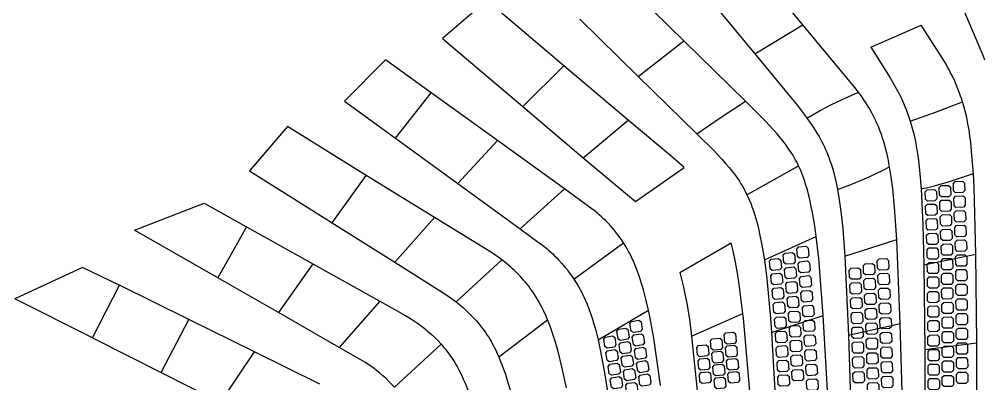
# Model space of a CAD drawing. Header units: millimetres. Extents: x 19106 to 24547, y 13072 to 17462.
# Drawn here: x 21039 to 22107, y 15939 to 16345 of the extents above; entities that cross this region are included whole.
import ezdxf

# ---------------------------------------------------------------- set-up
doc = ezdxf.new("R2010")
doc.units = ezdxf.units.MM
doc.header["$LTSCALE"] = 100
doc.header["$MEASUREMENT"] = 0
doc.layers.add('Default', color=7, linetype='Continuous')
doc.layers.add('PV CELL', color=1, linetype='Continuous')

msp = doc.modelspace()

# ---------------------------------------------------------------- linework, layer by layer
at = {"layer": 'Default'}
for points in [[(21908.9, 16338.4), (21846.7, 16413.3)], [(21777, 16320.7), (21708.8, 16388)], [(22074, 16388), (22109, 16304.7), (22111, 16299.5)], [(21796.5, 16378.1), (21855.7, 16306.2)], [(21557.9, 16365.6), (21508.8, 16323.2)], [(21643.6, 16293), (21557.9, 16365.6)], [(21661.5, 16344.8), (21726.3, 16281.2)], [(21855.7, 16306.2), (21908.9, 16338.4)], [(21855.7, 16306.2), (21908.9, 16338.4)], [(21970.9, 16263.8), (21966.9, 16268.9), (21908.9, 16338.4)], [(21984.5, 16313.8), (22040.7, 16338.1)], [(22086.6, 16252.9), (22085.6, 16256), (22084.4, 16259.3), (22083.2, 16262.7), (22080.6, 16269.3), (22077.8, 16275.8), (22074.8, 16282.2), (22073.2, 16285.3), (22071.6, 16288.5), (22069.9, 16291.6), (22068.2, 16294.7), (22064.5, 16300.8), (22040.7, 16338.1)], [(21508.8, 16323.2), (21597.9, 16247.7)], [(21726.3, 16281.2), (21777, 16320.7)], [(21726.3, 16281.2), (21777, 16320.7)], [(21845.3, 16253.7), (21777, 16320.7)], [(21984.5, 16313.8), (22006.1, 16279.6), (22009.6, 16273.8), (22012.9, 16267.8), (22016, 16261.8), (22018.9, 16255.7), (22021.7, 16249.4), (22024.2, 16243.2), (22026.6, 16236.8), (22028.4, 16231.4)], [(21855.7, 16306.2), (21903.1, 16248.8), (21911, 16238.5), (21913.6, 16234.9)], [(21445.6, 16299.7), (21399.9, 16253.8)], [(21496.1, 16263), (21445.6, 16299.7)], [(21597.9, 16247.7), (21643.6, 16293)], [(21597.9, 16247.7), (21643.6, 16293)], [(21715.2, 16232.5), (21643.6, 16293)], [(21726.3, 16281.2), (21791.5, 16217.4)], [(21456.6, 16212.4), (21496.1, 16263)], [(21456.6, 16212.4), (21496.1, 16263)], [(21570, 16209.8), (21496.1, 16263)], [(21913.6, 16234.9), (21920.6, 16238.9), (21927.6, 16242.8), (21941.8, 16250.2), (21956.2, 16257.1), (21970.9, 16263.8)], [(21913.6, 16234.9), (21920.6, 16238.9), (21927.6, 16242.8), (21941.8, 16250.2), (21956.2, 16257.1), (21970.9, 16263.8)], [(22005.4, 16180.6), (22003.7, 16189.6), (22002.3, 16196.3), (22000.6, 16202.9), (21999.7, 16206.1), (21998.8, 16209.4), (21997.7, 16212.6), (21996.7, 16215.9), (21995.5, 16219.1), (21994.3, 16222.2), (21993, 16225.4), (21991.6, 16228.5), (21990.2, 16231.6), (21988.7, 16234.6), (21987.2, 16237.7), (21985.6, 16240.7), (21982.3, 16246.6), (21978.8, 16252.4), (21976.9, 16255.2), (21975, 16258), (21973, 16260.8), (21970.9, 16263.8)], [(21399.9, 16253.8), (21456.6, 16212.4)], [(21791.5, 16217.4), (21817.2, 16235.1), (21845.3, 16253.7)], [(21791.5, 16217.4), (21817.2, 16235.1), (21845.3, 16253.7)], [(21904.3, 16181.9), (21902.6, 16185.4), (21901.1, 16188.2), (21899.5, 16191), (21897.8, 16193.8), (21896.1, 16196.6), (21894.4, 16199.3), (21892.5, 16201.9), (21890.6, 16204.6), (21888.7, 16207.2), (21884.7, 16212.2), (21880.6, 16217.2), (21876.3, 16222.1), (21867.5, 16231.5), (21845.3, 16253.7)], [(22028.4, 16231.4), (22057.6, 16241.9), (22072.1, 16247.2), (22086.6, 16252.9)], [(22028.4, 16231.4), (22057.6, 16241.9), (22072.1, 16247.2), (22086.6, 16252.9)], [(22098.5, 16173.3), (22097, 16193.4), (22095.6, 16207.5), (22094.7, 16214.6), (22093.7, 16221.6), (22092.5, 16228.6), (22091.1, 16235.5), (22089.5, 16242.4), (22088.6, 16245.8), (22087.7, 16249.2), (22086.6, 16252.9)], [(21597.9, 16247.7), (21665.2, 16190.7)], [(21665.2, 16190.7), (21715.2, 16232.5)], [(21665.2, 16190.7), (21715.2, 16232.5)], [(21777.3, 16179.9), (21765, 16190.7), (21715.2, 16232.5)], [(21913.6, 16234.9), (21918.5, 16228), (21922.1, 16222.6), (21925.5, 16217.1), (21927.1, 16214.3), (21928.7, 16211.5), (21930.2, 16208.6), (21931.7, 16205.7), (21933.1, 16202.8), (21934.4, 16199.9), (21935.7, 16196.9), (21936.9, 16193.9), (21938.1, 16190.9), (21939.2, 16187.8), (21940.2, 16184.8), (21941.2, 16181.7), (21943, 16175.5), (21944.6, 16169.2), (21946.1, 16162.9), (21947.6, 16155.4)], [(22028.4, 16231.4), (22030.6, 16223.8), (22032.3, 16217.2), (22033.8, 16210.6), (22035.1, 16203.9), (22036.2, 16197.2), (22037.2, 16190.5), (22038.8, 16177), (22040.6, 16156)], [(21336.5, 16225.3), (21294.4, 16176)], [(21424.1, 16171), (21336.5, 16225.3)], [(21791.5, 16217.4), (21810.5, 16198.5), (21819.1, 16189.3), (21823.3, 16184.5), (21827.3, 16179.7), (21831.3, 16174.8), (21833.2, 16172.3), (21835, 16169.7), (21836.8, 16167.1), (21838.6, 16164.5), (21840.2, 16161.8), (21841.9, 16159.1), (21843.4, 16156.4), (21844.9, 16153.6), (21847, 16149.5)], [(21456.6, 16212.4), (21525.7, 16162.2)], [(21525.7, 16162.2), (21570, 16209.8)], [(21525.7, 16162.2), (21570, 16209.8)], [(21644.3, 16156.2), (21570, 16209.8)], [(21665.2, 16190.7), (21723, 16141.9)], [(21294.4, 16176), (21386.2, 16118.3)], [(21723, 16141.9), (21777.3, 16179.9)], [(21847, 16149.5), (21904.3, 16181.9)], [(21847, 16149.5), (21904.3, 16181.9)], [(21923.9, 16103.3), (21922, 16117.2), (21919.8, 16129.9), (21918.5, 16136.3), (21917.2, 16142.6), (21915.7, 16148.9), (21914.1, 16155.2), (21912.2, 16161.4), (21911.2, 16164.5), (21910.2, 16167.5), (21909.1, 16170.6), (21907.9, 16173.6), (21906.7, 16176.6), (21905.4, 16179.5), (21904.3, 16181.9)], [(21947.6, 16155.4), (21962.3, 16161), (21976.9, 16167), (21984.1, 16170.2), (21991.3, 16173.5), (21998.4, 16177), (22005.4, 16180.6)], [(21947.6, 16155.4), (21962.3, 16161), (21976.9, 16167), (21984.1, 16170.2), (21991.3, 16173.5), (21998.4, 16177), (22005.4, 16180.6)], [(22013.4, 16099.8), (22010.9, 16135.8), (22008.9, 16156.1), (22007.1, 16169.6), (22005.4, 16180.6)], [(22040.6, 16156), (22047.9, 16157.7), (22055.3, 16159.6), (22062.6, 16161.6), (22069.8, 16163.7), (22084.2, 16168.3), (22098.5, 16173.3)], [(22040.6, 16156), (22047.9, 16157.7), (22055.3, 16159.6), (22062.6, 16161.6), (22069.8, 16163.7), (22084.2, 16168.3), (22098.5, 16173.3)], [(22101.3, 16083.5), (22099.3, 16158.1), (22098.5, 16173.3)], [(21386.2, 16118.3), (21424.1, 16171)], [(21386.2, 16118.3), (21424.1, 16171)], [(21499.8, 16124.4), (21424.1, 16171)], [(21525.7, 16162.2), (21595, 16111.8)], [(21595, 16111.8), (21644.3, 16156.2)], [(21595, 16111.8), (21644.3, 16156.2)], [(21709.9, 16096), (21707.5, 16099.6), (21705.8, 16102.1), (21704, 16104.6), (21702.1, 16107), (21700.2, 16109.4), (21698.2, 16111.8), (21696.2, 16114.1), (21694.2, 16116.3), (21692.1, 16118.6), (21689.9, 16120.8), (21687.7, 16122.9), (21685.5, 16125), (21683.2, 16127), (21680.9, 16129), (21678.6, 16131), (21673.7, 16134.8), (21644.3, 16156.2)], [(21947.6, 16155.4), (21949.5, 16143.8), (21951.3, 16131), (21953.4, 16111.7), (21955.7, 16081.1)], [(22040.6, 16156), (22042.5, 16116), (22043.6, 16071.7)], [(21847, 16149.5), (21849.1, 16145.1), (21850.3, 16142.2), (21851.5, 16139.3), (21852.6, 16136.3), (21853.7, 16133.4), (21854.7, 16130.4), (21856.5, 16124.3), (21858.2, 16118.3), (21859.7, 16112.2), (21861.1, 16106), (21863.6, 16093.6), (21865.7, 16081.2), (21866.4, 16077)], [(21166.5, 16110.3), (21243.9, 16140.3)], [(21243.9, 16140.3), (21290.9, 16114)], [(21455.8, 16074.5), (21499.8, 16124.4)], [(21455.8, 16074.5), (21499.8, 16124.4)], [(21574.8, 16077.2), (21572.9, 16078.6), (21568, 16082), (21563.1, 16085.2), (21499.8, 16124.4)], [(21259.1, 16057.1), (21166.5, 16110.3)], [(21290.9, 16114), (21259.1, 16057.1)], [(21290.9, 16114), (21259.1, 16057.1)], [(21290.9, 16114), (21364.6, 16072.8)], [(21386.2, 16118.3), (21455.8, 16074.5)], [(21595, 16111.8), (21615.2, 16097), (21619.9, 16093.4), (21624.5, 16089.7), (21626.8, 16087.7), (21629, 16085.8), (21631.2, 16083.8), (21633.3, 16081.7), (21635.4, 16079.6), (21637.4, 16077.5), (21641.4, 16073.1), (21645.2, 16068.6), (21647.1, 16066.3), (21648.9, 16063.9), (21650.6, 16061.5), (21652.4, 16059.1), (21654.8, 16055.5)], [(21866.4, 16077), (21923.9, 16103.3)], [(21866.4, 16077), (21923.9, 16103.3)], [(21931.7, 16015.2), (21926.7, 16078.7), (21923.9, 16103.3)], [(21955.7, 16081.1), (22013.4, 16099.8)], [(21955.7, 16081.1), (22013.4, 16099.8)], [(22017.3, 16006.2), (22013.4, 16099.8)], [(21654.8, 16055.5), (21709.9, 16096)], [(21654.8, 16055.5), (21709.9, 16096)], [(21737.6, 16021.3), (21735.2, 16032), (21733.7, 16038), (21732.1, 16043.9), (21730.4, 16049.7), (21728.5, 16055.6), (21726.5, 16061.4), (21724.4, 16067.1), (21722.1, 16072.8), (21720.9, 16075.6), (21719.6, 16078.4), (21718.3, 16081.1), (21716.9, 16083.9), (21715.5, 16086.6), (21714, 16089.3), (21712.5, 16091.9), (21709.9, 16096)], [(21772.3, 16062.9), (21829.3, 16096)], [(21842.5, 16017.4), (21838.4, 16049.8), (21836.5, 16062.2), (21834.2, 16074.6), (21831.5, 16087), (21829.3, 16096)], [(21524.1, 16030.4), (21574.8, 16077.2)], [(21524.1, 16030.4), (21574.8, 16077.2)], [(21625.6, 16010.4), (21623.8, 16014.5), (21621.4, 16019.9), (21618.7, 16025.2), (21617.4, 16027.8), (21615.9, 16030.4), (21614.4, 16033), (21612.9, 16035.5), (21611.3, 16038), (21609.7, 16040.5), (21608, 16042.9), (21606.3, 16045.3), (21604.5, 16047.7), (21602.7, 16050), (21600.8, 16052.3), (21598.9, 16054.5), (21596.9, 16056.8), (21594.9, 16059), (21590.8, 16063.2), (21588.7, 16065.3), (21586.6, 16067.3), (21584.4, 16069.3), (21582.2, 16071.3), (21579.9, 16073.2), (21577.6, 16075), (21574.8, 16077.2)], [(21866.4, 16077), (21869, 16056.2), (21873, 16012.2), (21874.2, 15996.4)], [(21955.7, 16081.1), (21959.8, 15993.5)], [(22043.6, 16071.7), (22101.3, 16083.5)], [(22043.6, 16071.7), (22101.3, 16083.5)], [(22102.2, 15984.8), (22101.3, 16083.5)], [(21108.9, 16068.8), (21033.7, 16033.7)], [(21149.5, 16049.1), (21108.9, 16068.8)], [(21364.6, 16072.8), (21326.6, 16018.4)], [(21364.6, 16072.8), (21326.6, 16018.4)], [(21364.6, 16072.8), (21439.2, 16031.2)], [(21455.8, 16074.5), (21511.5, 16039.3), (21516.3, 16036.1), (21520.9, 16032.8), (21524.1, 16030.4)], [(22043.6, 16071.7), (22044.7, 15977.6)], [(21326.6, 16018.4), (21259.1, 16057.1)], [(21654.8, 16055.5), (21657.3, 16051.7), (21658.8, 16049.2), (21660.3, 16046.6), (21661.7, 16044), (21663.1, 16041.4), (21664.4, 16038.8), (21665.7, 16036.1), (21666.9, 16033.4), (21669.3, 16028), (21671.5, 16022.5), (21673.5, 16016.9), (21675.3, 16011.3), (21677, 16005.6), (21678.7, 15999.9), (21681.6, 15988.3)], [(21772.3, 16062.9), (21773.5, 16058.7), (21775, 16052.8), (21776.4, 16046.9), (21777.7, 16040.9), (21780.1, 16028.9), (21783, 16010.7), (21785.4, 15992.1)], [(21120.1, 15990.4), (21149.8, 16048.9)], [(21120.1, 15990.4), (21149.8, 16048.9)], [(21227.1, 16010.7), (21149.8, 16048.9)], [(21120.1, 15990.4), (21033.7, 16033.7)], [(21439.2, 16031.2), (21394.1, 15979.7)], [(21439.2, 16031.2), (21394.1, 15979.7)], [(21439.2, 16031.2), (21466.8, 16015.8), (21471.2, 16013.1), (21475.6, 16010.4), (21479.9, 16007.5), (21482, 16006.1), (21484.1, 16004.5), (21486.2, 16003), (21488.2, 16001.4), (21490.2, 15999.7), (21492.2, 15998), (21496, 15994.6), (21499.8, 15991.1), (21503.4, 15987.4), (21507.3, 15983.2)], [(21524.1, 16030.4), (21527.7, 16027.6), (21529.8, 16025.7), (21532, 16023.8), (21534.1, 16021.9), (21538.2, 16017.9), (21542.1, 16013.9), (21546, 16009.7), (21547.9, 16007.5), (21549.7, 16005.3), (21551.5, 16003.1), (21553.2, 16000.8), (21554.9, 15998.6), (21556.6, 15996.2), (21558.2, 15993.9), (21559.7, 15991.5), (21561.2, 15989.1), (21562.7, 15986.6), (21564.1, 15984.1), (21565.4, 15981.6), (21566.7, 15979.1), (21568, 15976.5), (21570.4, 15971.3), (21571.3, 15969.1)], [(21394.1, 15979.7), (21326.6, 16018.4)], [(21681.6, 15988.3), (21737.6, 16021.3)], [(21681.6, 15988.3), (21737.6, 16021.3)], [(21751.1, 15937.2), (21743.4, 15990), (21739.1, 16014.1), (21737.6, 16021.3)], [(21785.4, 15992.1), (21842.5, 16017.4)], [(21785.4, 15992.1), (21842.5, 16017.4)], [(21850.6, 15926.5), (21843.1, 16012.2), (21842.5, 16017.4)], [(21874.2, 15996.4), (21931.7, 16015.2)], [(21874.2, 15996.4), (21931.7, 16015.2)], [(21937.1, 15919), (21931.7, 16015.2)], [(21196.4, 15951.7), (21227.1, 16010.7)], [(21196.4, 15951.7), (21227.1, 16010.7)], [(21299.9, 15974.7), (21227.1, 16010.7)], [(21571.3, 15969.1), (21625.6, 16010.4)], [(21571.3, 15969.1), (21625.6, 16010.4)], [(21646.4, 15934.8), (21641.4, 15958.1), (21637.1, 15975.3), (21633.9, 15986.7), (21632.1, 15992.4), (21630.3, 15998), (21628.3, 16003.5), (21625.6, 16010.4)], [(21959.8, 15993.5), (22017.3, 16006.2)], [(21959.8, 15993.5), (22017.3, 16006.2)], [(22020.1, 15905.3), (22017.3, 16006.2)], [(21785.4, 15992.1), (21791.6, 15931.6), (21793.5, 15908.7)], [(21874.2, 15996.4), (21879.5, 15906.4)], [(21959.8, 15993.5), (21962.6, 15897.3)], [(21120.1, 15990.4), (21196.4, 15951.7)], [(21507.3, 15983.2), (21455.5, 15935.4)], [(21507.3, 15983.2), (21455.5, 15935.4)], [(21507.3, 15983.2), (21510.4, 15979.7), (21512, 15977.8), (21513.6, 15975.7), (21515.2, 15973.7), (21516.7, 15971.6), (21518.2, 15969.5), (21519.6, 15967.3), (21521, 15965.2), (21522.4, 15963), (21523.7, 15960.7), (21525, 15958.5), (21527.4, 15953.9), (21529.7, 15949.3), (21531.8, 15944.6), (21533.9, 15939.8), (21535.8, 15935), (21537.7, 15930.2), (21539.4, 15925.4), (21542.9, 15914.9)], [(21681.6, 15988.3), (21684.1, 15976.9), (21688.5, 15953.6), (21694.9, 15912.3)], [(22044.7, 15977.6), (22102.2, 15984.8)], [(22044.7, 15977.6), (22102.2, 15984.8)], [(22102.5, 15880.4), (22102.2, 15984.8)], [(21262, 15918.3), (21299.9, 15974.7)], [(21262, 15918.3), (21299.9, 15974.7)], [(21372.6, 15938.7), (21299.9, 15974.7)], [(21455.5, 15935.4), (21453, 15938.1), (21449.6, 15941.6), (21446.1, 15945), (21442.5, 15948.2), (21438.8, 15951.4), (21437, 15953), (21435.1, 15954.5), (21433.1, 15955.9), (21431.2, 15957.4), (21427.2, 15960.1), (21423.1, 15962.8), (21414.8, 15967.8), (21394.1, 15979.7)], [(22044.7, 15977.6), (22045, 15876.5)], [(21571.3, 15969.1), (21572.6, 15966.1), (21574.7, 15960.8), (21576.7, 15955.4), (21578.6, 15950.1), (21580.3, 15944.6), (21583.6, 15933.7), (21586.5, 15922.7), (21591.2, 15902.7)], [(21196.4, 15951.7), (21262, 15918.3)]]:
    msp.add_lwpolyline(points, dxfattribs=at)
at = {"layer": 'PV CELL'}
for points in [[(22086.6, 16164.5), (22088.8, 16162.5), (22089.1, 16154.2), (22087, 16152), (22078.7, 16151.8), (22076.6, 16153.8), (22076.3, 16162.1), (22078.3, 16164.3), (22086.6, 16164.5)], [(22055.3, 16155.3), (22057.5, 16153.3), (22057.8, 16145), (22055.7, 16142.8), (22047.4, 16142.6), (22045.3, 16144.6), (22045, 16152.9), (22047.1, 16155.1), (22055.3, 16155.3)], [(22071, 16159.9), (22073.2, 16157.9), (22073.4, 16149.6), (22071.4, 16147.4), (22063.1, 16147.2), (22060.9, 16149.2), (22060.7, 16157.5), (22062.7, 16159.7), (22071, 16159.9)], [(22071.5, 16143.7), (22073.7, 16141.7), (22073.9, 16133.4), (22071.9, 16131.2), (22063.6, 16130.9), (22061.4, 16133), (22061.2, 16141.3), (22063.2, 16143.4), (22071.5, 16143.7)], [(22087.1, 16148.2), (22089.3, 16146.2), (22089.6, 16137.9), (22087.5, 16135.7), (22079.2, 16135.4), (22077.1, 16137.5), (22076.8, 16145.8), (22078.8, 16147.9), (22087.1, 16148.2)], [(22055.9, 16139.2), (22058, 16137.1), (22058.3, 16128.8), (22056.2, 16126.7), (22047.9, 16126.4), (22045.8, 16128.5), (22045.5, 16136.8), (22047.6, 16138.9), (22055.9, 16139.2)], [(22087.6, 16131.9), (22089.8, 16129.9), (22090.1, 16121.6), (22088, 16119.4), (22079.7, 16119.1), (22077.6, 16121.2), (22077.3, 16129.5), (22079.4, 16131.6), (22087.6, 16131.9)], [(22056.4, 16123), (22058.5, 16121), (22058.8, 16112.7), (22056.7, 16110.5), (22048.4, 16110.3), (22046.3, 16112.3), (22046, 16120.6), (22048.1, 16122.8), (22056.4, 16123)], [(22072, 16127.5), (22074.2, 16125.4), (22074.4, 16117.1), (22072.4, 16115), (22064.1, 16114.7), (22061.9, 16116.7), (22061.7, 16125), (22063.7, 16127.2), (22072, 16127.5)], [(22072.5, 16111.2), (22074.7, 16109.2), (22074.9, 16100.9), (22072.9, 16098.7), (22064.6, 16098.5), (22062.4, 16100.5), (22062.2, 16108.8), (22064.2, 16111), (22072.5, 16111.2)], [(22088.2, 16115.6), (22090.3, 16113.5), (22090.6, 16105.2), (22088.5, 16103.1), (22080.2, 16102.8), (22078.1, 16104.9), (22077.8, 16113.2), (22079.9, 16115.3), (22088.2, 16115.6)], [(22056.9, 16106.9), (22059, 16104.9), (22059.3, 16096.6), (22057.2, 16094.4), (22048.9, 16094.1), (22046.8, 16096.2), (22046.5, 16104.5), (22048.6, 16106.6), (22056.9, 16106.9)], [(22088.7, 16099.3), (22090.8, 16097.2), (22091.1, 16088.9), (22089, 16086.8), (22080.7, 16086.5), (22078.6, 16088.6), (22078.3, 16096.8), (22080.4, 16099), (22088.7, 16099.3)], [(21912.7, 16092.2), (21915, 16090.3), (21915.7, 16082), (21913.8, 16079.7), (21905.5, 16079), (21903.3, 16080.9), (21902.5, 16089.2), (21904.4, 16091.5), (21912.7, 16092.2)], [(22057.5, 16090.5), (22059.6, 16088.4), (22059.7, 16080.1), (22057.6, 16078), (22049.3, 16077.9), (22047.2, 16080), (22047.1, 16088.3), (22049.2, 16090.4), (22057.5, 16090.5)], [(22073.3, 16094.8), (22075.4, 16092.7), (22075.5, 16084.4), (22073.4, 16082.3), (22065.1, 16082.2), (22063, 16084.3), (22062.9, 16092.6), (22065, 16094.7), (22073.3, 16094.8)], [(21882.2, 16078.5), (21884.5, 16076.6), (21885.2, 16068.3), (21883.3, 16066.1), (21875.1, 16065.3), (21872.8, 16067.2), (21872.1, 16075.5), (21874, 16077.8), (21882.2, 16078.5)], [(21897.5, 16085.4), (21899.7, 16083.4), (21900.5, 16075.2), (21898.6, 16072.9), (21890.3, 16072.2), (21888, 16074.1), (21887.3, 16082.4), (21889.2, 16084.6), (21897.5, 16085.4)], [(21994.4, 16065.8), (21992.2, 16067.8), (21991.8, 16076.1), (21993.8, 16078.2), (22002.1, 16078.6), (22004.3, 16076.6), (22004.7, 16068.3), (22002.7, 16066.1), (21994.4, 16065.8)], [(22073.4, 16078.6), (22075.5, 16076.5), (22075.6, 16068.2), (22073.5, 16066.1), (22065.2, 16066), (22063.1, 16068.1), (22063, 16076.4), (22065.1, 16078.5), (22073.4, 16078.6)], [(22089.2, 16082.7), (22091.3, 16080.7), (22091.4, 16072.4), (22089.3, 16070.2), (22081, 16070.2), (22078.9, 16072.2), (22078.8, 16080.5), (22080.9, 16082.7), (22089.2, 16082.7)], [(21898.9, 16069.2), (21901.2, 16067.3), (21901.9, 16059), (21900, 16056.7), (21891.7, 16056), (21889.5, 16057.9), (21888.7, 16066.2), (21890.6, 16068.4), (21898.9, 16069.2)], [(21914.1, 16075.9), (21916.4, 16074), (21917.1, 16065.7), (21915.2, 16063.4), (21907, 16062.7), (21904.7, 16064.6), (21904, 16072.9), (21905.9, 16075.1), (21914.1, 16075.9)], [(21963.2, 16055.5), (21961, 16057.5), (21960.7, 16065.8), (21962.7, 16068), (21971, 16068.3), (21973.2, 16066.3), (21973.5, 16058), (21971.5, 16055.8), (21963.2, 16055.5)], [(21978.8, 16060.4), (21976.6, 16062.4), (21976.3, 16070.7), (21978.3, 16072.9), (21986.6, 16073.2), (21988.8, 16071.2), (21989.1, 16062.9), (21987.1, 16060.8), (21978.8, 16060.4)], [(22057.7, 16074.4), (22059.8, 16072.3), (22059.9, 16064), (22057.8, 16061.9), (22049.5, 16061.8), (22047.4, 16063.9), (22047.3, 16072.2), (22049.4, 16074.3), (22057.7, 16074.4)], [(22089.3, 16066.4), (22091.4, 16064.3), (22091.5, 16056), (22089.4, 16053.9), (22081.1, 16053.8), (22079, 16055.9), (22078.9, 16064.2), (22081, 16066.3), (22089.3, 16066.4)], [(21883.7, 16062.4), (21885.9, 16060.5), (21886.7, 16052.3), (21884.7, 16050), (21876.5, 16049.3), (21874.2, 16051.2), (21873.5, 16059.4), (21875.4, 16061.7), (21883.7, 16062.4)], [(21915.6, 16059.6), (21917.9, 16057.6), (21918.6, 16049.4), (21916.7, 16047.1), (21908.4, 16046.4), (21906.1, 16048.3), (21905.4, 16056.5), (21907.3, 16058.8), (21915.6, 16059.6)], [(21979.5, 16043.8), (21977.3, 16045.8), (21977, 16054.1), (21979, 16056.3), (21987.3, 16056.7), (21989.5, 16054.7), (21989.8, 16046.4), (21987.8, 16044.2), (21979.5, 16043.8)], [(21995.1, 16049.4), (21992.9, 16051.4), (21992.5, 16059.7), (21994.5, 16061.9), (22002.8, 16062.2), (22005, 16060.2), (22005.4, 16051.9), (22003.4, 16049.7), (21995.1, 16049.4)], [(22057.8, 16058.2), (22060, 16056.1), (22060, 16047.8), (22058, 16045.7), (22049.7, 16045.6), (22047.5, 16047.7), (22047.5, 16056), (22049.5, 16058.1), (22057.8, 16058.2)], [(22073.6, 16062.3), (22075.7, 16060.2), (22075.8, 16051.9), (22073.7, 16049.8), (22065.4, 16049.7), (22063.3, 16051.8), (22063.2, 16060.1), (22065.3, 16062.2), (22073.6, 16062.3)], [(21885.1, 16046.4), (21887.3, 16044.5), (21888.1, 16036.2), (21886.2, 16033.9), (21877.9, 16033.2), (21875.6, 16035.1), (21874.9, 16043.4), (21876.8, 16045.6), (21885.1, 16046.4)], [(21900.3, 16053), (21902.6, 16051.1), (21903.3, 16042.8), (21901.4, 16040.5), (21893.2, 16039.8), (21890.9, 16041.7), (21890.1, 16050), (21892.1, 16052.2), (21900.3, 16053)], [(21963.9, 16039), (21961.7, 16041), (21961.4, 16049.3), (21963.4, 16051.5), (21971.7, 16051.8), (21973.9, 16049.8), (21974.2, 16041.5), (21972.2, 16039.4), (21963.9, 16039)], [(21995.8, 16033), (21993.6, 16035), (21993.2, 16043.3), (21995.2, 16045.5), (22003.5, 16045.8), (22005.7, 16043.8), (22006.1, 16035.5), (22004, 16033.4), (21995.8, 16033)], [(22073.7, 16046.1), (22075.8, 16044), (22075.9, 16035.7), (22073.8, 16033.6), (22065.5, 16033.5), (22063.4, 16035.6), (22063.3, 16043.9), (22065.4, 16046), (22073.7, 16046.1)], [(22089.5, 16050.1), (22091.6, 16048), (22091.7, 16039.7), (22089.6, 16037.6), (22081.3, 16037.5), (22079.2, 16039.6), (22079.1, 16047.9), (22081.2, 16050), (22089.5, 16050.1)], [(21901.8, 16036.8), (21904, 16034.9), (21904.8, 16026.6), (21902.8, 16024.3), (21894.6, 16023.6), (21892.3, 16025.5), (21891.6, 16033.8), (21893.5, 16036), (21901.8, 16036.8)], [(21917, 16043.2), (21919.3, 16041.3), (21920, 16033.1), (21918.1, 16030.8), (21909.8, 16030.1), (21907.6, 16032), (21906.8, 16040.2), (21908.8, 16042.5), (21917, 16043.2)], [(21964.6, 16022.5), (21962.4, 16024.5), (21962.1, 16032.8), (21964.1, 16035), (21972.4, 16035.4), (21974.6, 16033.4), (21974.9, 16025.1), (21972.9, 16022.9), (21964.6, 16022.5)], [(21980.2, 16027.3), (21978, 16029.3), (21977.7, 16037.6), (21979.7, 16039.7), (21988, 16040.1), (21990.2, 16038.1), (21990.5, 16029.8), (21988.5, 16027.6), (21980.2, 16027.3)], [(22058, 16042.1), (22060.1, 16040), (22060.2, 16031.7), (22058.1, 16029.6), (22049.8, 16029.5), (22047.7, 16031.6), (22047.6, 16039.9), (22049.7, 16042), (22058, 16042.1)], [(21886.5, 16030.3), (21888.8, 16028.4), (21889.5, 16020.1), (21887.6, 16017.8), (21879.3, 16017.1), (21877, 16019), (21876.3, 16027.3), (21878.2, 16029.6), (21886.5, 16030.3)], [(21918.9, 16026.6), (21921.1, 16024.6), (21921.6, 16016.3), (21919.6, 16014.1), (21911.3, 16013.7), (21909.1, 16015.6), (21908.6, 16023.9), (21910.6, 16026.1), (21918.9, 16026.6)], [(21980.9, 16010.7), (21978.7, 16012.7), (21978.4, 16021), (21980.4, 16023.2), (21988.7, 16023.5), (21990.9, 16021.5), (21991.2, 16013.2), (21989.2, 16011), (21980.9, 16010.7)], [(21996.4, 16016.6), (21994.3, 16018.7), (21993.9, 16026.9), (21995.9, 16029.1), (22004.2, 16029.5), (22006.4, 16027.5), (22006.7, 16019.2), (22004.7, 16017), (21996.4, 16016.6)], [(22058.1, 16025.9), (22060.3, 16023.8), (22060.3, 16015.5), (22058.3, 16013.4), (22050, 16013.3), (22047.8, 16015.4), (22047.8, 16023.7), (22049.8, 16025.8), (22058.1, 16025.9)], [(22073.9, 16029.9), (22076, 16027.8), (22076.1, 16019.5), (22074, 16017.4), (22065.7, 16017.3), (22063.6, 16019.4), (22063.5, 16027.7), (22065.6, 16029.8), (22073.9, 16029.9)], [(22089.6, 16033.8), (22091.7, 16031.7), (22091.8, 16023.4), (22089.7, 16021.3), (22081.4, 16021.2), (22079.3, 16023.3), (22079.2, 16031.6), (22081.3, 16033.7), (22089.6, 16033.8)], [(21888, 16013.9), (21890.2, 16011.9), (21890.7, 16003.6), (21888.7, 16001.4), (21880.4, 16000.9), (21878.2, 16002.9), (21877.7, 16011.2), (21879.7, 16013.4), (21888, 16013.9)], [(21903.4, 16020.2), (21905.6, 16018.3), (21906.1, 16010), (21904.1, 16007.8), (21895.8, 16007.3), (21893.6, 16009.3), (21893.2, 16017.6), (21895.1, 16019.8), (21903.4, 16020.2)], [(21965.3, 16006), (21963.1, 16008.1), (21962.8, 16016.3), (21964.8, 16018.5), (21973.1, 16018.9), (21975.3, 16016.9), (21975.6, 16008.6), (21973.6, 16006.4), (21965.3, 16006)], [(21997.1, 16000.3), (21994.9, 16002.3), (21994.6, 16010.6), (21996.6, 16012.8), (22004.9, 16013.1), (22007.1, 16011.1), (22007.4, 16002.8), (22005.4, 16000.6), (21997.1, 16000.3)], [(22074, 16013.6), (22076.2, 16011.5), (22076.2, 16003.2), (22074.2, 16001.1), (22065.9, 16001), (22063.7, 16003.1), (22063.7, 16011.4), (22065.7, 16013.5), (22074, 16013.6)], [(22089.8, 16017.5), (22091.9, 16015.4), (22092, 16007.1), (22089.9, 16005), (22081.6, 16004.9), (22079.5, 16007), (22079.4, 16015.3), (22081.5, 16017.4), (22089.8, 16017.5)], [(21727, 16009.9), (21729.4, 16008.2), (21730.7, 16000), (21729, 15997.6), (21720.8, 15996.3), (21718.4, 15998), (21717, 16006.2), (21718.8, 16008.6), (21727, 16009.9)], [(21904.3, 16004), (21906.6, 16002), (21907, 15993.7), (21905, 15991.5), (21896.7, 15991.1), (21894.5, 15993.1), (21894.1, 16001.3), (21896.1, 16003.6), (21904.3, 16004)], [(21919.8, 16010.2), (21922, 16008.3), (21922.5, 16000), (21920.5, 15997.8), (21912.2, 15997.3), (21910, 15999.3), (21909.5, 16007.6), (21911.5, 16009.8), (21919.8, 16010.2)], [(21965.8, 15989.7), (21963.6, 15991.7), (21963.4, 16000), (21965.4, 16002.2), (21973.7, 16002.4), (21975.9, 16000.4), (21976.1, 15992.1), (21974.1, 15989.9), (21965.8, 15989.7)], [(21981.6, 15994.1), (21979.4, 15996.1), (21979.1, 16004.4), (21981.1, 16006.6), (21989.4, 16007), (21991.6, 16004.9), (21991.9, 15996.6), (21989.9, 15994.5), (21981.6, 15994.1)], [(22058.3, 16009.8), (22060.4, 16007.7), (22060.5, 15999.4), (22058.4, 15997.3), (22050.1, 15997.2), (22048, 15999.3), (22047.9, 16007.6), (22050, 16009.7), (22058.3, 16009.8)], [(21697.8, 15992.5), (21700.2, 15990.8), (21701.5, 15982.6), (21699.8, 15980.2), (21691.6, 15978.9), (21689.2, 15980.6), (21687.9, 15988.8), (21689.6, 15991.2), (21697.8, 15992.5)], [(21712.4, 16001.2), (21714.8, 15999.5), (21716.1, 15991.3), (21714.4, 15988.9), (21706.2, 15987.6), (21703.8, 15989.3), (21702.5, 15997.5), (21704.2, 15999.9), (21712.4, 16001.2)], [(21729.4, 15995), (21731.8, 15993.3), (21733.1, 15985.1), (21731.4, 15982.7), (21723.2, 15981.3), (21720.8, 15983.1), (21719.4, 15991.3), (21721.2, 15993.7), (21729.4, 15995)], [(21824.9, 15983.4), (21822.6, 15985.3), (21821.8, 15993.6), (21823.7, 15995.9), (21832, 15996.6), (21834.3, 15994.7), (21835, 15986.5), (21833.1, 15984.2), (21824.9, 15983.4)], [(21888.9, 15997.8), (21891.1, 15995.8), (21891.6, 15987.5), (21889.6, 15985.3), (21881.3, 15984.8), (21879.1, 15986.8), (21878.6, 15995.1), (21880.6, 15997.3), (21888.9, 15997.8)], [(21920.7, 15993.9), (21922.9, 15991.9), (21923.4, 15983.6), (21921.4, 15981.4), (21913.1, 15980.9), (21910.9, 15982.9), (21910.4, 15991.2), (21912.4, 15993.4), (21920.7, 15993.9)], [(21997.5, 15984), (21995.4, 15986.1), (21995.1, 15994.4), (21997.2, 15996.5), (22005.5, 15996.8), (22007.6, 15994.7), (22007.8, 15986.4), (22005.8, 15984.3), (21997.5, 15984)], [(22058.5, 15993.6), (22060.6, 15991.5), (22060.6, 15983.2), (22058.5, 15981.1), (22050.2, 15981), (22048.1, 15983.1), (22048.1, 15991.4), (22050.2, 15993.5), (22058.5, 15993.6)], [(22074.2, 15997.4), (22076.3, 15995.3), (22076.4, 15987), (22074.3, 15984.9), (22066, 15984.8), (22063.9, 15986.9), (22063.8, 15995.2), (22065.9, 15997.3), (22074.2, 15997.4)], [(22089.9, 16001.1), (22092.1, 15999.1), (22092.1, 15990.8), (22090, 15988.6), (22081.7, 15988.6), (22079.6, 15990.7), (22079.6, 15999), (22081.6, 16001.1), (22089.9, 16001.1)], [(21714.8, 15986.2), (21717.2, 15984.5), (21718.5, 15976.3), (21716.8, 15973.9), (21708.6, 15972.6), (21706.2, 15974.3), (21704.9, 15982.5), (21706.6, 15984.9), (21714.8, 15986.2)], [(21794.4, 15969.4), (21792.1, 15971.4), (21791.4, 15979.6), (21793.3, 15981.9), (21801.6, 15982.6), (21803.9, 15980.7), (21804.6, 15972.5), (21802.7, 15970.2), (21794.4, 15969.4)], [(21809.6, 15976.8), (21807.3, 15978.7), (21806.6, 15987), (21808.5, 15989.2), (21816.8, 15990), (21819, 15988.1), (21819.8, 15979.8), (21817.9, 15977.5), (21809.6, 15976.8)], [(21826.2, 15968.9), (21823.9, 15970.8), (21823.1, 15979.1), (21825, 15981.4), (21833.3, 15982.1), (21835.6, 15980.2), (21836.3, 15971.9), (21834.4, 15969.7), (21826.2, 15968.9)], [(21889.8, 15981.7), (21892, 15979.7), (21892.5, 15971.4), (21890.5, 15969.2), (21882.2, 15968.7), (21880, 15970.7), (21879.5, 15979), (21881.5, 15981.2), (21889.8, 15981.7)], [(21905.2, 15987.8), (21907.5, 15985.8), (21907.9, 15977.5), (21905.9, 15975.3), (21897.7, 15974.8), (21895.4, 15976.8), (21895, 15985.1), (21897, 15987.3), (21905.2, 15987.8)], [(21966.2, 15973.2), (21964.1, 15975.3), (21963.9, 15983.6), (21965.9, 15985.7), (21974.2, 15985.9), (21976.3, 15983.9), (21976.6, 15975.6), (21974.5, 15973.4), (21966.2, 15973.2)], [(21981.9, 15977.7), (21979.7, 15979.7), (21979.5, 15988), (21981.6, 15990.2), (21989.8, 15990.4), (21992, 15988.4), (21992.2, 15980.1), (21990.2, 15977.9), (21981.9, 15977.7)], [(22074.3, 15981.1), (22076.4, 15979), (22076.4, 15970.7), (22074.4, 15968.6), (22066.1, 15968.6), (22063.9, 15970.7), (22063.9, 15979), (22066, 15981.1), (22074.3, 15981.1)], [(22090.1, 15984.8), (22092.2, 15982.7), (22092.2, 15974.4), (22090.1, 15972.3), (22081.8, 15972.2), (22079.7, 15974.3), (22079.7, 15982.6), (22081.8, 15984.7), (22090.1, 15984.8)], [(21700.2, 15977.5), (21702.7, 15975.7), (21704, 15967.5), (21702.2, 15965.1), (21694, 15963.8), (21691.6, 15965.5), (21690.3, 15973.7), (21692, 15976.1), (21700.2, 15977.5)], [(21717.2, 15971.2), (21719.6, 15969.5), (21721, 15961.3), (21719.2, 15958.9), (21711, 15957.6), (21708.6, 15959.3), (21707.3, 15967.5), (21709, 15969.9), (21717.2, 15971.2)], [(21731.8, 15980.1), (21734.2, 15978.3), (21735.5, 15970.1), (21733.8, 15967.7), (21725.6, 15966.4), (21723.2, 15968.1), (21721.9, 15976.3), (21723.6, 15978.7), (21731.8, 15980.1)], [(21810.9, 15962.4), (21808.6, 15964.3), (21807.9, 15972.6), (21809.8, 15974.8), (21818, 15975.6), (21820.3, 15973.7), (21821.1, 15965.4), (21819.2, 15963.1), (21810.9, 15962.4)], [(21906.2, 15971.5), (21908.4, 15969.6), (21908.8, 15961.3), (21906.8, 15959.1), (21898.6, 15958.6), (21896.3, 15960.6), (21895.9, 15968.9), (21897.9, 15971.1), (21906.2, 15971.5)], [(21921.6, 15977.5), (21923.8, 15975.6), (21924.3, 15967.3), (21922.3, 15965.1), (21914, 15964.6), (21911.8, 15966.6), (21911.4, 15974.9), (21913.3, 15977.1), (21921.6, 15977.5)], [(21982.4, 15961.1), (21980.2, 15963.1), (21980, 15971.4), (21982, 15973.6), (21990.3, 15973.8), (21992.5, 15971.8), (21992.7, 15963.5), (21990.7, 15961.3), (21982.4, 15961.1)], [(21998, 15967.7), (21995.8, 15969.7), (21995.6, 15978), (21997.6, 15980.1), (22005.9, 15980.4), (22008.1, 15978.3), (22008.3, 15970), (22006.3, 15967.9), (21998, 15967.7)], [(22058.6, 15977.4), (22060.7, 15975.3), (22060.7, 15967), (22058.6, 15964.9), (22050.3, 15964.9), (22048.2, 15967), (22048.2, 15975.3), (22050.3, 15977.4), (22058.6, 15977.4)], [(21702.7, 15962.4), (21705.1, 15960.6), (21706.4, 15952.4), (21704.7, 15950), (21696.5, 15948.7), (21694.1, 15950.4), (21692.7, 15958.6), (21694.5, 15961), (21702.7, 15962.4)], [(21734.2, 15965.1), (21736.6, 15963.4), (21737.9, 15955.2), (21736.2, 15952.8), (21728, 15951.5), (21725.6, 15953.2), (21724.3, 15961.4), (21726, 15963.8), (21734.2, 15965.1)], [(21795.8, 15954.5), (21793.5, 15956.4), (21792.7, 15964.6), (21794.7, 15966.9), (21802.9, 15967.7), (21805.2, 15965.8), (21805.9, 15957.5), (21804, 15955.2), (21795.8, 15954.5)], [(21812.2, 15948), (21809.9, 15949.9), (21809.2, 15958.1), (21811.1, 15960.4), (21819.3, 15961.2), (21821.6, 15959.3), (21822.4, 15951), (21820.5, 15948.7), (21812.2, 15948)], [(21827.5, 15954.4), (21825.2, 15956.3), (21824.4, 15964.6), (21826.3, 15966.8), (21834.6, 15967.6), (21836.9, 15965.7), (21837.6, 15957.4), (21835.7, 15955.1), (21827.5, 15954.4)], [(21890.7, 15965.6), (21892.9, 15963.6), (21893.4, 15955.3), (21891.4, 15953.1), (21883.1, 15952.6), (21880.9, 15954.6), (21880.4, 15962.9), (21882.4, 15965.1), (21890.7, 15965.6)], [(21922.5, 15961.2), (21924.7, 15959.2), (21925.2, 15950.9), (21923.2, 15948.7), (21914.9, 15948.2), (21912.7, 15950.2), (21912.3, 15958.5), (21914.2, 15960.7), (21922.5, 15961.2)], [(21966.7, 15956.7), (21964.5, 15958.8), (21964.3, 15967.1), (21966.4, 15969.2), (21974.7, 15969.5), (21976.8, 15967.4), (21977, 15959.1), (21975, 15957), (21966.7, 15956.7)], [(21998.4, 15951.3), (21996.3, 15953.3), (21996, 15961.6), (21998.1, 15963.8), (22006.4, 15964), (22008.5, 15962), (22008.8, 15953.7), (22006.7, 15951.5), (21998.4, 15951.3)], [(22058.6, 15961.2), (22060.7, 15959.2), (22060.7, 15950.9), (22058.6, 15948.7), (22050.3, 15948.7), (22048.2, 15950.8), (22048.2, 15959.1), (22050.3, 15961.2), (22058.6, 15961.2)], [(22074.4, 15964.8), (22076.5, 15962.8), (22076.5, 15954.5), (22074.4, 15952.3), (22066.1, 15952.3), (22064, 15954.4), (22064, 15962.7), (22066.1, 15964.8), (22074.4, 15964.8)], [(22090.1, 15968.4), (22092.2, 15966.4), (22092.3, 15958.1), (22090.2, 15955.9), (22081.9, 15955.9), (22079.8, 15958), (22079.7, 15966.3), (22081.8, 15968.4), (22090.1, 15968.4)], [(21719.6, 15956.2), (21722.1, 15954.5), (21723.4, 15946.3), (21721.6, 15943.9), (21713.4, 15942.5), (21711, 15944.3), (21709.7, 15952.5), (21711.5, 15954.9), (21719.6, 15956.2)], [(21736.6, 15950.2), (21739, 15948.5), (21740.3, 15940.3), (21738.6, 15937.9), (21730.4, 15936.5), (21728, 15938.3), (21726.7, 15946.5), (21728.4, 15948.9), (21736.6, 15950.2)], [(21797.1, 15939.5), (21794.8, 15941.4), (21794.1, 15949.7), (21796, 15951.9), (21804.3, 15952.7), (21806.5, 15950.8), (21807.3, 15942.5), (21805.4, 15940.2), (21797.1, 15939.5)], [(21828.8, 15939.9), (21826.5, 15941.8), (21825.7, 15950), (21827.6, 15952.3), (21835.9, 15953), (21838.2, 15951.1), (21838.9, 15942.9), (21837, 15940.6), (21828.8, 15939.9)], [(21891.6, 15949.4), (21893.8, 15947.5), (21894.3, 15939.2), (21892.3, 15937), (21884, 15936.5), (21881.8, 15938.5), (21881.3, 15946.8), (21883.3, 15949), (21891.6, 15949.4)], [(21907.1, 15955.3), (21909.3, 15953.3), (21909.7, 15945), (21907.8, 15942.8), (21899.5, 15942.4), (21897.3, 15944.3), (21896.8, 15952.6), (21898.8, 15954.8), (21907.1, 15955.3)], [(21967.2, 15940.2), (21965, 15942.3), (21964.8, 15950.6), (21966.8, 15952.7), (21975.1, 15953), (21977.3, 15950.9), (21977.5, 15942.6), (21975.5, 15940.5), (21967.2, 15940.2)], [(21982.8, 15944.5), (21980.7, 15946.6), (21980.4, 15954.9), (21982.5, 15957), (21990.8, 15957.2), (21992.9, 15955.2), (21993.2, 15946.9), (21991.1, 15944.7), (21982.8, 15944.5)], [(22074.4, 15948.6), (22076.5, 15946.5), (22076.5, 15938.2), (22074.5, 15936.1), (22066.2, 15936.1), (22064, 15938.2), (22064, 15946.5), (22066.1, 15948.6), (22074.4, 15948.6)], [(22090.2, 15952.1), (22092.3, 15950), (22092.3, 15941.7), (22090.2, 15939.6), (22081.9, 15939.6), (22079.8, 15941.7), (22079.8, 15950), (22081.9, 15952.1), (22090.2, 15952.1)], [(21705.1, 15947.3), (21707.5, 15945.5), (21708.8, 15937.3), (21707.1, 15934.9), (21698.9, 15933.6), (21696.5, 15935.4), (21695.2, 15943.6), (21696.9, 15946), (21705.1, 15947.3)], [(21722.5, 15940.8), (21724.8, 15939), (21725.8, 15930.7), (21723.9, 15928.4), (21715.7, 15927.4), (21713.3, 15929.3), (21712.4, 15937.5), (21714.2, 15939.8), (21722.5, 15940.8)], [(21813.5, 15933.6), (21811.2, 15935.5), (21810.5, 15943.7), (21812.4, 15946), (21820.6, 15946.7), (21822.9, 15944.8), (21823.7, 15936.6), (21821.7, 15934.3), (21813.5, 15933.6)], [(21923.4, 15944.8), (21925.7, 15942.8), (21926.1, 15934.5), (21924.1, 15932.3), (21915.9, 15931.9), (21913.6, 15933.9), (21913.2, 15942.1), (21915.2, 15944.4), (21923.4, 15944.8)], [(21983.3, 15927.9), (21981.1, 15930), (21980.9, 15938.3), (21982.9, 15940.4), (21991.2, 15940.7), (21993.4, 15938.6), (21993.6, 15930.3), (21991.6, 15928.2), (21983.3, 15927.9)], [(21998.9, 15934.9), (21996.7, 15936.9), (21996.5, 15945.2), (21998.5, 15947.4), (22006.8, 15947.6), (22009, 15945.6), (22009.2, 15937.3), (22007.2, 15935.1), (21998.9, 15934.9)], [(22058.6, 15945.1), (22060.8, 15943), (22060.8, 15934.7), (22058.7, 15932.6), (22050.4, 15932.6), (22048.3, 15934.7), (22048.3, 15943), (22050.3, 15945.1), (22058.6, 15945.1)]]:
    msp.add_lwpolyline(points, dxfattribs=at)

doc.saveas('drawing.dxf')
